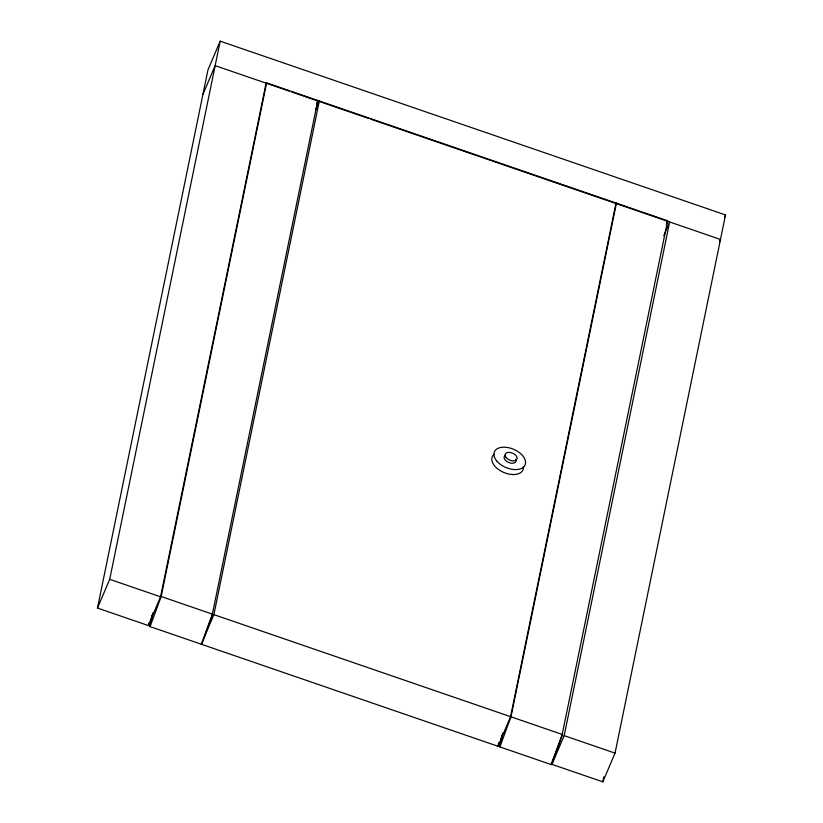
<?xml version="1.0" encoding="UTF-8"?>
<svg xmlns="http://www.w3.org/2000/svg" width="823" height="823" viewBox="0 0 823 823"><rect width="100%" height="100%" fill="white"/><g stroke="black" fill="none" stroke-linecap="round" stroke-linejoin="round"><path stroke-width="1.23" d="M551.101 764.536L562.191 734.435L667.628 220.77L266.199 82.701L160.557 596.809L148.335 625.542L97.484 608.053L207.962 69.873L220.183 41.15L725.516 214.947L615.038 753.127L602.817 781.85L551.966 764.361L553.005 759.32M97.484 608.053L109.706 579.32L220.183 41.15M148.335 625.542L148.86 623.021M151.998 615.141L149.673 626.468L497.987 746.266L510.569 716.679L616.015 203.014M152.924 612.765L150.084 626.612L161.174 596.51L266.611 82.845L265.284 86.456M316.485 104.068L317.822 100.457L212.375 614.123L201.296 644.224L213.887 614.637L319.324 100.972L315.446 110.076M497.987 746.266L498.759 742.49M501.814 735.453L499.489 746.78L551.513 764.68L562.603 734.579L213.887 614.637M502.74 733.077L499.89 746.924L510.98 716.823L616.427 203.158M551.966 764.361L564.187 735.639L669.634 221.963L663.76 235.759M602.817 781.85L603.856 776.809M201.707 644.368L212.787 614.267L160.763 596.366M666.301 224.381L667.628 220.77M202.931 94.378L215.153 65.655L289.254 91.137M724.538 217.251L725.516 214.947M719.508 241.756L720.485 239.452L370.638 119.129M291.681 91.981L368.21 118.296M109.706 579.32L160.557 596.809M564.187 735.639L615.038 753.127M523.459 466.95A16.697 9.897 23 0 1 503.583 472.371A16.697 9.897 23 0 1 494.253 454.286M515.856 459.244A6.389 3.786 23 0 1 508.861 462.588A6.389 3.786 23 0 1 505.579 455.17M497.205 461.508A16.697 9.897 23 0 0 524.395 466.147A16.697 9.897 23 0 0 507.626 447.506A16.697 9.897 23 0 0 497.205 461.508M506.032 457.506A6.389 3.786 23 0 0 516.515 459.831A6.389 3.786 23 0 0 510.764 452.557A6.389 3.786 23 0 0 506.032 457.506"/></g></svg>
